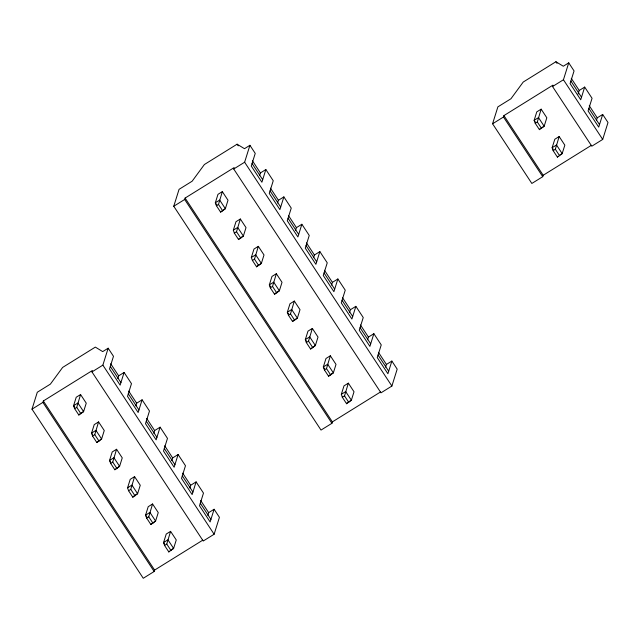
<?xml version="1.0" encoding="UTF-8"?>
<svg xmlns="http://www.w3.org/2000/svg" width="640" height="640" viewBox="0 0 640 640"><rect width="100%" height="100%" fill="white"/><g stroke="black" fill="none" stroke-linecap="round" stroke-linejoin="round"><path stroke-width="0.96" d="M74.648 408.664L76.736 407.368L80.576 394.544L86.248 403.16L83.592 411.616L78.84 415.024L74.648 408.664L73.568 405.704L76.216 397.248L80.576 394.544M92.56 436.008L94.76 434.64L98.584 421.912L104.256 430.528L101.6 438.984L96.824 442.496L92.56 436.008L91.576 433.08L94.224 424.624L98.584 421.912M110.656 463.384L112.736 462.088L116.576 449.264L122.248 457.872L119.592 466.328L114.84 469.744L110.656 463.384L109.568 460.424L112.216 451.968L116.576 449.264M128.56 490.728L130.768 489.36L134.584 476.632L140.256 485.248L137.6 493.704L132.824 497.216L128.56 490.728L127.576 487.8L130.224 479.344L134.584 476.632M216.416 205.744L218.496 204.456L222.336 191.624L228.008 200.24L225.352 208.696L220.6 212.104L216.416 205.744L215.328 202.792L217.976 194.336L222.336 191.624M146.656 518.096L148.736 516.808L152.576 503.976L158.248 512.592L155.6 521.048L150.84 524.464L146.656 518.096L145.568 515.144L148.216 506.688L152.576 503.976M234.32 233.096L236.52 231.728L240.344 219L246.016 227.608L243.36 236.064L238.584 239.576L234.32 233.096L233.336 230.16L235.984 221.704L240.344 219M164.56 545.448L166.768 544.08L170.584 531.352L176.256 539.968L173.608 548.424L168.824 551.936L164.56 545.448L163.576 542.52L166.224 534.064L170.584 531.352M252.416 260.464L254.496 259.176L258.336 246.344L264.008 254.96L261.36 263.416L256.6 266.824L252.416 260.464L251.328 257.512L253.976 249.056L258.336 246.344M270.32 287.816L272.528 286.44L276.344 273.72L282.016 282.328L279.368 290.784L274.584 294.296L270.32 287.816L269.336 284.88L271.984 276.424L276.344 273.72M288.416 315.184L290.496 313.888L294.336 301.064L300.008 309.68L297.36 318.136L292.6 321.544L288.416 315.184L287.328 312.232L289.976 303.776L294.336 301.064M306.32 342.536L308.528 341.16L312.352 328.432L318.016 337.048L315.368 345.504L310.584 349.016L306.32 342.536L305.336 339.6L307.984 331.144L312.352 328.432M324.416 369.904L326.496 368.608L330.344 355.784L336.008 364.4L333.36 372.856L328.6 376.264L324.416 369.904L323.328 366.944L325.984 358.488L330.344 355.784M342.32 397.248L344.528 395.88L348.352 383.152L354.016 391.768L351.368 400.224L346.592 403.736L342.32 397.248L341.336 394.32L343.992 385.864L348.352 383.152M535.232 123.28L537.312 121.992L541.152 109.16L546.824 117.776L544.168 126.232L539.416 129.648L535.232 123.28L534.144 120.328L536.792 111.872L541.152 109.16M553.136 150.632L555.344 149.264L559.16 136.536L564.832 145.152L562.176 153.608L557.4 157.12L553.136 150.632L552.152 147.704L554.8 139.248L559.16 136.536M32 409.16L37.296 392.248L50.384 384.12L62.64 367.424L95.344 347.104L102.712 351.608L108.16 348.216L113.48 356.296L109.504 368.984L120.128 385.136L124.104 372.456L131.48 383.656L127.504 396.344L138.136 412.496L142.104 399.816L149.48 411.016L145.504 423.704L156.136 439.856L160.112 427.176L167.48 438.376L163.504 451.064L174.136 467.216L178.112 454.536L185.48 465.736L181.504 478.424L192.136 494.576L196.112 481.896L203.48 493.096L199.504 505.776L210.136 521.936L214.112 509.256L219.424 517.328L214.128 534.24L203.224 541.016L91.96 371.904L92.4 370.496L43.344 400.976L42.904 402.384L32 409.16L143.264 578.272L154.168 571.496L154.608 570.088L202.816 540.136M91.96 371.904L102.864 365.136L108.16 348.216M117.808 378.552L118.656 375.84L124.104 372.456M173.76 206.248L179.064 189.336L192.144 181.208L204.4 164.512L237.104 144.192L244.472 148.688L249.92 145.304L255.24 153.384L251.264 166.064L261.896 182.224L265.864 169.536L273.24 180.744L269.264 193.424L279.896 209.584L283.872 196.896L291.24 208.104L287.264 220.784L297.896 236.944L301.872 224.256L309.24 235.464L305.264 248.144L315.896 264.304L319.872 251.616L327.24 262.824L323.264 275.504L333.896 291.664L337.872 278.976L345.24 290.176L341.264 302.864L351.896 319.024L355.872 306.336L363.24 317.536L359.264 330.224L369.896 346.384L373.872 333.696L381.24 344.896L377.264 357.584L387.896 373.736L391.872 361.056L397.184 369.136L391.888 386.048L380.984 392.824L233.72 168.992L234.16 167.584L185.104 198.064L184.664 199.472L173.76 206.248L321.024 430.072L331.928 423.304L332.368 421.896L380.584 391.936M135.808 405.904L136.656 403.2L142.104 399.816M153.808 433.264L154.656 430.56L160.112 427.176M233.72 168.992L244.624 162.216L249.92 145.304M259.568 175.632L260.416 172.928L265.864 169.536M171.808 460.624L172.656 457.92L178.112 454.536M277.568 202.992L278.416 200.288L283.872 196.896M189.808 487.984L190.656 485.28L196.112 481.896M295.568 230.352L296.416 227.648L301.872 224.256M207.808 515.344L208.656 512.64L214.112 509.256M313.568 257.712L314.416 255.008L319.872 251.616M331.568 285.072L332.416 282.368L337.872 278.976M349.568 312.432L350.416 309.72L355.872 306.336M367.576 339.792L368.424 337.08L373.872 333.696M385.576 367.152L386.424 364.44L391.872 361.056M492.576 123.784L497.88 106.872L510.96 98.744L523.216 82.048L555.92 61.728L563.288 66.232L568.736 62.84L574.056 70.92L570.08 83.608L580.712 99.76L584.688 87.08L592.056 98.28L588.08 110.96L598.712 127.12L602.688 114.44L608 122.512L602.704 139.424L591.8 146.2L552.536 86.528L552.976 85.12L503.92 115.6L503.48 117.008L492.576 123.784L531.84 183.456L542.744 176.68L543.184 175.272L591.392 145.32M552.536 86.528L563.44 79.752L568.736 62.84M578.104 94.072L579.232 90.464L584.688 87.08M596.384 120.528L597.232 117.824L602.688 114.44M96.824 442.496L101.6 438.984L95.936 430.368L91.576 433.08L92.608 434.648M238.584 239.576L239 238.776M132.824 497.216L133.24 496.408M274.584 294.296L275 293.496M168.824 551.936L169.24 551.128M310.584 349.016L315.368 345.504L309.696 336.888L305.336 339.6L306.368 341.168M346.592 403.736L347.008 402.936M557.4 157.12L557.816 156.312M78.84 415.024L79.232 414.32M220.6 212.104L225.352 208.696L219.688 200.08L215.328 202.792L216.872 205.144M114.84 469.744L119.592 466.328L113.928 457.72L109.568 460.424L110.6 461.992M256.6 266.824L256.992 266.128M150.84 524.464L155.6 521.048L149.928 512.432L145.568 515.144L147.112 517.496M292.6 321.544L293 320.84M328.6 376.264L329 375.56M539.416 129.648L539.808 128.944M233.336 230.16L237.696 227.456L243.36 236.064L241.184 237.424M251.328 257.512L255.688 254.8L261.36 263.416L257.72 265.672M79.96 413.872L83.592 411.616L77.928 403L73.568 405.704L74.6 407.272M275.728 293.048L279.368 290.784L273.696 282.176L269.336 284.88L270.368 286.448M541.264 128.04L544.168 126.232L538.504 117.616L534.144 120.328L535.176 121.896M293.72 320.392L297.36 318.136L291.688 309.52L287.328 312.232L288.36 313.792M560 154.96L562.176 153.608L556.512 144.992L552.152 147.704L553.184 149.264M127.576 487.8L131.936 485.088L137.6 493.704L133.968 495.96M329.728 375.112L333.36 372.856L327.688 364.24L323.328 366.944L324.36 368.512M341.336 394.32L345.696 391.608L351.368 400.224L347.736 402.48M171.424 549.776L173.608 548.424L167.936 539.808L163.576 542.52L164.608 544.08M571.264 78.344L579.232 90.464M589.264 105.704L597.232 117.824M570.872 81.064L581.504 97.224M588.872 108.424L599.504 124.584M555.92 61.728L557.008 63.384M563.44 79.752L602.704 139.424M537.312 121.992L541.496 128.352M555.344 149.264L559.608 155.744M503.92 115.6L543.184 175.272M503.48 117.008L542.744 176.68M252.448 160.808L260.416 172.928M270.448 188.168L278.416 200.288M288.448 215.528L296.416 227.648M306.448 242.888L314.416 255.008M324.448 270.248L332.416 282.368M342.448 297.608L350.416 309.72M360.448 324.968L368.424 337.08M378.448 352.328L386.424 364.44M252.056 163.528L262.688 179.688M270.056 190.888L280.688 207.048M288.056 218.248L298.688 234.408M306.056 245.608L316.688 261.768M324.056 272.968L334.688 289.128M342.064 300.328L352.688 316.488M360.064 327.688L370.688 343.84M378.064 355.048L388.696 371.2M237.104 144.192L238.2 145.856M244.624 162.216L391.888 386.048M236.52 231.728L240.792 238.208M272.528 286.44L276.792 292.928M308.528 341.16L312.792 347.648M344.528 395.88L348.792 402.368M218.496 204.456L222.68 210.816M254.496 259.176L258.68 265.536M290.496 313.888L294.68 320.256M326.496 368.608L330.68 374.968M185.104 198.064L332.368 421.896M184.664 199.472L331.928 423.304M110.68 363.728L118.656 375.84M128.68 391.08L136.656 403.2M146.688 418.44L154.656 430.56M164.688 445.8L172.656 457.92M182.688 473.16L190.656 485.28M200.688 500.52L208.656 512.64M110.296 366.448L120.928 382.6M128.296 393.808L138.928 409.96M146.296 421.168L156.928 437.32M164.296 448.52L174.928 464.68M182.296 475.88L192.928 492.04M200.296 503.24L210.928 519.4M102.864 365.136L214.128 534.24M76.736 407.368L80.92 413.728M94.76 434.64L99.032 441.128M112.736 462.088L116.92 468.448M130.768 489.36L135.032 495.84M148.736 516.808L152.92 523.168M166.768 544.08L171.032 550.56M43.344 400.976L154.608 570.088M42.904 402.384L154.168 571.496"/></g></svg>
